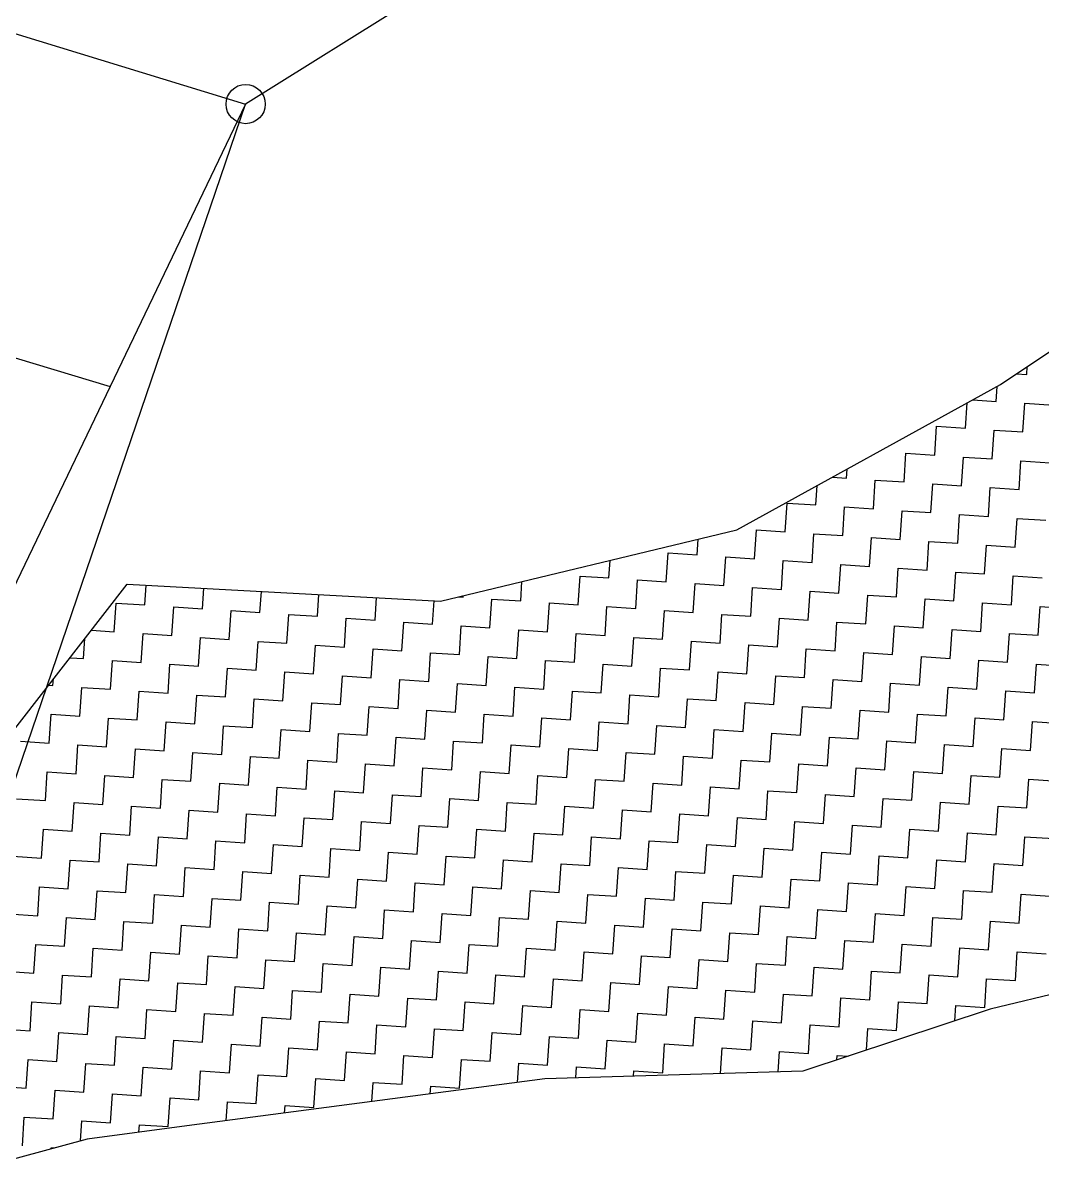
# Model space of a CAD drawing. Header units: metres. Extents: x 286068 to 287358, y 2005630 to 2007098.
# Drawn here: x 286949.5 to 287064.4, y 2006479.6 to 2006608.8 of the extents above; entities that cross this region are included whole.
import ezdxf

# ---------------------------------------------------------------- set-up
doc = ezdxf.new("R2010")
doc.units = ezdxf.units.M
doc.layers.add('POLY_HATCH', color=12, linetype='Continuous')
doc.layers.add('POLY_PARCEL', color=6, linetype='Continuous')

msp = doc.modelspace()

# ---------------------------------------------------------------- linework, layer by layer
msp.add_circle((286974.6, 2006599.64), 2.21)
at = {"layer": 'POLY_HATCH'}
for p, q in [((287059.69, 2006568.04), (287095, 2006591.73)), ((287029.99, 2006551.66), (287059.69, 2006568.04)), ((286996.57, 2006543.63), (287029.99, 2006551.66)), ((286929.97, 2006505.37), (286961.25, 2006545.55)), ((286961.25, 2006545.55), (286996.57, 2006543.63)), ((287069.34, 2006500.27), (287058.55, 2006497.64)), ((287058.55, 2006497.64), (287037.42, 2006490.67)), ((287037.42, 2006490.67), (287008.32, 2006489.81)), ((287008.32, 2006489.81), (286967.99, 2006484.5)), ((286967.99, 2006484.5), (286956.72, 2006483.01)), ((286956.72, 2006483.01), (286938.52, 2006478.08))]:
    msp.add_line(p, q, dxfattribs=at)
at = {"layer": 'POLY_HATCH', "linetype": 'Continuous'}
for p, q in [((287061.49, 2006569.25), (287062.66, 2006569.17)), ((287062.66, 2006569.17), (287062.72, 2006570.07)), ((287059.2, 2006566.14), (287059.31, 2006567.83)), ((287055.74, 2006563.12), (287055.93, 2006565.97)), ((287056.57, 2006566.32), (287059.2, 2006566.14)), ((287062.23, 2006562.69), (287062.44, 2006565.93)), ((287062.44, 2006565.93), (287065.68, 2006565.71)), ((287052.29, 2006560.09), (287052.5, 2006563.33)), ((287052.5, 2006563.33), (287055.74, 2006563.12)), ((287058.77, 2006559.66), (287058.99, 2006562.9)), ((287058.99, 2006562.9), (287062.23, 2006562.69)), ((287048.83, 2006557.06), (287049.04, 2006560.3)), ((287049.04, 2006560.3), (287052.29, 2006560.09)), ((287055.31, 2006556.63), (287055.53, 2006559.87)), ((287055.53, 2006559.87), (287058.77, 2006559.66)), ((287061.8, 2006556.2), (287062.01, 2006559.44)), ((287062.01, 2006559.44), (287065.25, 2006559.23)), ((287040.76, 2006557.6), (287042.35, 2006557.49)), ((287042.35, 2006557.49), (287042.41, 2006558.51)), ((287038.89, 2006554.47), (287039.03, 2006556.65)), ((287045.37, 2006554.04), (287045.59, 2006557.28)), ((287045.59, 2006557.28), (287048.83, 2006557.06)), ((287051.86, 2006553.61), (287052.07, 2006556.85)), ((287052.07, 2006556.85), (287055.31, 2006556.63)), ((287058.34, 2006553.18), (287058.55, 2006556.42)), ((287058.55, 2006556.42), (287061.8, 2006556.2)), ((287035.43, 2006551.44), (287035.65, 2006554.68)), ((287035.65, 2006554.68), (287038.89, 2006554.47)), ((287041.92, 2006551.01), (287042.13, 2006554.25)), ((287042.13, 2006554.25), (287045.37, 2006554.04)), ((287048.4, 2006550.58), (287048.61, 2006553.82)), ((287048.61, 2006553.82), (287051.86, 2006553.61)), ((287054.88, 2006550.15), (287055.1, 2006553.39)), ((287055.1, 2006553.39), (287058.34, 2006553.18)), ((287061.37, 2006549.72), (287061.58, 2006552.96)), ((287061.58, 2006552.96), (287064.82, 2006552.74)), ((287031.97, 2006548.41), (287032.19, 2006551.65)), ((287032.19, 2006551.65), (287035.43, 2006551.44)), ((287038.46, 2006547.98), (287038.67, 2006551.22)), ((287038.67, 2006551.22), (287041.92, 2006551.01)), ((287025.49, 2006548.84), (287025.61, 2006550.61)), ((287044.94, 2006547.55), (287045.16, 2006550.79)), ((287045.16, 2006550.79), (287048.4, 2006550.58)), ((287051.43, 2006547.12), (287051.64, 2006550.36)), ((287051.64, 2006550.36), (287054.88, 2006550.15)), ((287057.91, 2006546.69), (287058.12, 2006549.93)), ((287058.12, 2006549.93), (287061.37, 2006549.72)), ((287022.03, 2006545.82), (287022.25, 2006549.06)), ((287022.25, 2006549.06), (287025.49, 2006548.84)), ((287028.52, 2006545.39), (287028.73, 2006548.63)), ((287028.73, 2006548.63), (287031.97, 2006548.41)), ((287015.55, 2006546.25), (287015.68, 2006548.22)), ((287035, 2006544.96), (287035.22, 2006548.2)), ((287035.22, 2006548.2), (287038.46, 2006547.98)), ((287041.48, 2006544.53), (287041.7, 2006547.77)), ((287041.7, 2006547.77), (287044.94, 2006547.55)), ((287047.97, 2006544.1), (287048.18, 2006547.34)), ((287048.18, 2006547.34), (287051.43, 2006547.12)), ((287005.61, 2006543.65), (287005.75, 2006545.84)), ((287012.09, 2006543.22), (287012.31, 2006546.46)), ((287012.31, 2006546.46), (287015.55, 2006546.25)), ((287018.58, 2006542.79), (287018.79, 2006546.03)), ((287018.79, 2006546.03), (287022.03, 2006545.82)), ((287054.45, 2006543.66), (287054.67, 2006546.91)), ((287054.67, 2006546.91), (287057.91, 2006546.69)), ((287060.94, 2006543.23), (287061.15, 2006546.48)), ((287061.15, 2006546.48), (287064.39, 2006546.26)), ((286963.25, 2006543.21), (286963.4, 2006545.43)), ((286969.73, 2006542.78), (286969.89, 2006545.08)), ((286976.22, 2006542.35), (286976.38, 2006544.73)), ((287025.06, 2006542.36), (287025.28, 2006545.6)), ((287025.28, 2006545.6), (287028.52, 2006545.39)), ((287031.54, 2006541.93), (287031.76, 2006545.17)), ((287031.76, 2006545.17), (287035, 2006544.96)), ((287038.03, 2006541.5), (287038.24, 2006544.74)), ((287038.24, 2006544.74), (287041.48, 2006544.53)), ((286959.79, 2006540.18), (286960.01, 2006543.42)), ((286960.01, 2006543.42), (286963.25, 2006543.21)), ((286982.7, 2006541.92), (286982.86, 2006544.38)), ((286989.19, 2006541.49), (286989.35, 2006544.03)), ((286995.67, 2006541.05), (286995.84, 2006543.67)), ((286998.59, 2006544.12), (286999.13, 2006544.08)), ((286999.13, 2006544.08), (286999.14, 2006544.25)), ((287002.15, 2006540.62), (287002.37, 2006543.87)), ((287002.37, 2006543.87), (287005.61, 2006543.65)), ((287008.64, 2006540.19), (287008.85, 2006543.44)), ((287008.85, 2006543.44), (287012.09, 2006543.22)), ((287044.51, 2006541.07), (287044.73, 2006544.31)), ((287044.73, 2006544.31), (287047.97, 2006544.1)), ((287051, 2006540.64), (287051.21, 2006543.88)), ((287051.21, 2006543.88), (287054.45, 2006543.66)), ((287057.48, 2006540.21), (287057.69, 2006543.45)), ((287057.69, 2006543.45), (287060.94, 2006543.23)), ((286966.28, 2006539.75), (286966.49, 2006542.99)), ((286966.49, 2006542.99), (286969.73, 2006542.78)), ((286972.76, 2006539.32), (286972.98, 2006542.56)), ((286972.98, 2006542.56), (286976.22, 2006542.35)), ((286979.24, 2006538.89), (286979.46, 2006542.13)), ((286979.46, 2006542.13), (286982.7, 2006541.92)), ((287015.12, 2006539.76), (287015.33, 2006543.01)), ((287015.33, 2006543.01), (287018.58, 2006542.79)), ((287021.6, 2006539.33), (287021.82, 2006542.58)), ((287021.82, 2006542.58), (287025.06, 2006542.36)), ((287028.09, 2006538.9), (287028.3, 2006542.14)), ((287028.3, 2006542.14), (287031.54, 2006541.93)), ((287063.96, 2006539.78), (287064.18, 2006543.02)), ((287064.18, 2006543.02), (287067.42, 2006542.8)), ((286985.73, 2006538.46), (286985.94, 2006541.7)), ((286985.94, 2006541.7), (286989.19, 2006541.49)), ((286992.21, 2006538.03), (286992.43, 2006541.27)), ((286992.43, 2006541.27), (286995.67, 2006541.05)), ((286998.7, 2006537.6), (286998.91, 2006540.84)), ((286998.91, 2006540.84), (287002.15, 2006540.62)), ((287034.57, 2006538.47), (287034.79, 2006541.71)), ((287034.79, 2006541.71), (287038.03, 2006541.5)), ((287041.05, 2006538.04), (287041.27, 2006541.28)), ((287041.27, 2006541.28), (287044.51, 2006541.07)), ((287047.54, 2006537.61), (287047.75, 2006540.85)), ((287047.75, 2006540.85), (287051, 2006540.64)), ((286956.34, 2006537.15), (286956.49, 2006539.43)), ((286957.21, 2006540.35), (286959.79, 2006540.18)), ((286962.82, 2006536.72), (286963.04, 2006539.97)), ((286963.04, 2006539.97), (286966.28, 2006539.75)), ((286969.3, 2006536.29), (286969.52, 2006539.53)), ((286969.52, 2006539.53), (286972.76, 2006539.32)), ((287005.18, 2006537.17), (287005.39, 2006540.41)), ((287005.39, 2006540.41), (287008.64, 2006540.19)), ((287011.66, 2006536.74), (287011.88, 2006539.98)), ((287011.88, 2006539.98), (287015.12, 2006539.76)), ((287018.15, 2006536.31), (287018.36, 2006539.55)), ((287018.36, 2006539.55), (287021.6, 2006539.33)), ((287054.02, 2006537.18), (287054.24, 2006540.42)), ((287054.24, 2006540.42), (287057.48, 2006540.21)), ((287060.51, 2006536.75), (287060.72, 2006539.99)), ((287060.72, 2006539.99), (287063.96, 2006539.78)), ((286975.79, 2006535.86), (286976, 2006539.1)), ((286976, 2006539.1), (286979.24, 2006538.89)), ((286982.27, 2006535.43), (286982.49, 2006538.67)), ((286982.49, 2006538.67), (286985.73, 2006538.46)), ((286988.75, 2006535), (286988.97, 2006538.24)), ((286988.97, 2006538.24), (286992.21, 2006538.03)), ((287024.63, 2006535.88), (287024.85, 2006539.12)), ((287024.85, 2006539.12), (287028.09, 2006538.9)), ((287031.11, 2006535.45), (287031.33, 2006538.69)), ((287031.33, 2006538.69), (287034.57, 2006538.47)), ((287037.6, 2006535.02), (287037.81, 2006538.26)), ((287037.81, 2006538.26), (287041.05, 2006538.04)), ((286954.8, 2006537.26), (286956.34, 2006537.15)), ((286959.36, 2006533.7), (286959.58, 2006536.94)), ((286959.58, 2006536.94), (286962.82, 2006536.72)), ((286995.24, 2006534.57), (286995.45, 2006537.81)), ((286995.45, 2006537.81), (286998.7, 2006537.6)), ((287001.72, 2006534.14), (287001.94, 2006537.38)), ((287001.94, 2006537.38), (287005.18, 2006537.17)), ((287008.21, 2006533.71), (287008.42, 2006536.95)), ((287008.42, 2006536.95), (287011.66, 2006536.74)), ((287044.08, 2006534.58), (287044.3, 2006537.83)), ((287044.3, 2006537.83), (287047.54, 2006537.61)), ((287050.56, 2006534.15), (287050.78, 2006537.4)), ((287050.78, 2006537.4), (287054.02, 2006537.18)), ((287057.05, 2006533.72), (287057.26, 2006536.97)), ((287057.26, 2006536.97), (287060.51, 2006536.75)), ((286965.85, 2006533.27), (286966.06, 2006536.51)), ((286966.06, 2006536.51), (286969.3, 2006536.29)), ((286972.33, 2006532.84), (286972.55, 2006536.08)), ((286972.55, 2006536.08), (286975.79, 2006535.86)), ((286978.81, 2006532.41), (286979.03, 2006535.65)), ((286979.03, 2006535.65), (286982.27, 2006535.43)), ((287014.69, 2006533.28), (287014.9, 2006536.52)), ((287014.9, 2006536.52), (287018.15, 2006536.31)), ((287021.17, 2006532.85), (287021.39, 2006536.09)), ((287021.39, 2006536.09), (287024.63, 2006535.88)), ((287027.66, 2006532.42), (287027.87, 2006535.66)), ((287027.87, 2006535.66), (287031.11, 2006535.45)), ((287063.53, 2006533.29), (287063.75, 2006536.54)), ((287063.75, 2006536.54), (287066.99, 2006536.32)), ((286952.39, 2006534.16), (286952.88, 2006534.13)), ((286952.88, 2006534.13), (286952.93, 2006534.86)), ((286985.3, 2006531.98), (286985.51, 2006535.22)), ((286985.51, 2006535.22), (286988.75, 2006535)), ((286991.78, 2006531.54), (286992, 2006534.79)), ((286992, 2006534.79), (286995.24, 2006534.57)), ((286998.26, 2006531.11), (286998.48, 2006534.36)), ((286998.48, 2006534.36), (287001.72, 2006534.14)), ((287034.14, 2006531.99), (287034.36, 2006535.23)), ((287034.36, 2006535.23), (287037.6, 2006535.02)), ((287040.62, 2006531.56), (287040.84, 2006534.8)), ((287040.84, 2006534.8), (287044.08, 2006534.58)), ((287047.11, 2006531.13), (287047.32, 2006534.37)), ((287047.32, 2006534.37), (287050.56, 2006534.15)), ((286955.91, 2006530.67), (286956.12, 2006533.91)), ((286956.12, 2006533.91), (286959.36, 2006533.7)), ((286962.39, 2006530.24), (286962.6, 2006533.48)), ((286962.6, 2006533.48), (286965.85, 2006533.27)), ((286968.87, 2006529.81), (286969.09, 2006533.05)), ((286969.09, 2006533.05), (286972.33, 2006532.84)), ((287004.75, 2006530.68), (287004.96, 2006533.93)), ((287004.96, 2006533.93), (287008.21, 2006533.71)), ((287011.23, 2006530.25), (287011.45, 2006533.5)), ((287011.45, 2006533.5), (287014.69, 2006533.28)), ((287017.72, 2006529.82), (287017.93, 2006533.06)), ((287017.93, 2006533.06), (287021.17, 2006532.85)), ((287053.59, 2006530.7), (287053.81, 2006533.94)), ((287053.81, 2006533.94), (287057.05, 2006533.72)), ((287060.07, 2006530.27), (287060.29, 2006533.51)), ((287060.29, 2006533.51), (287063.53, 2006533.29)), ((286975.36, 2006529.38), (286975.57, 2006532.62)), ((286975.57, 2006532.62), (286978.81, 2006532.41)), ((286981.84, 2006528.95), (286982.06, 2006532.19)), ((286982.06, 2006532.19), (286985.3, 2006531.98)), ((286988.32, 2006528.52), (286988.54, 2006531.76)), ((286988.54, 2006531.76), (286991.78, 2006531.54)), ((287024.2, 2006529.39), (287024.41, 2006532.63)), ((287024.41, 2006532.63), (287027.66, 2006532.42)), ((287030.68, 2006528.96), (287030.9, 2006532.2)), ((287030.9, 2006532.2), (287034.14, 2006531.99)), ((287037.17, 2006528.53), (287037.38, 2006531.77)), ((287037.38, 2006531.77), (287040.62, 2006531.56)), ((286952.45, 2006527.64), (286952.66, 2006530.89)), ((286952.66, 2006530.89), (286955.91, 2006530.67)), ((286958.93, 2006527.21), (286959.15, 2006530.45)), ((286959.15, 2006530.45), (286962.39, 2006530.24)), ((286994.81, 2006528.09), (286995.02, 2006531.33)), ((286995.02, 2006531.33), (286998.26, 2006531.11)), ((287001.29, 2006527.66), (287001.51, 2006530.9)), ((287001.51, 2006530.9), (287004.75, 2006530.68)), ((287007.78, 2006527.23), (287007.99, 2006530.47)), ((287007.99, 2006530.47), (287011.23, 2006530.25)), ((287043.65, 2006528.1), (287043.87, 2006531.34)), ((287043.87, 2006531.34), (287047.11, 2006531.13)), ((287050.13, 2006527.67), (287050.35, 2006530.91)), ((287050.35, 2006530.91), (287053.59, 2006530.7)), ((287056.62, 2006527.24), (287056.83, 2006530.48)), ((287056.83, 2006530.48), (287060.07, 2006530.27)), ((286965.42, 2006526.78), (286965.63, 2006530.02)), ((286965.63, 2006530.02), (286968.87, 2006529.81)), ((286971.9, 2006526.35), (286972.12, 2006529.59)), ((286972.12, 2006529.59), (286975.36, 2006529.38)), ((286978.38, 2006525.92), (286978.6, 2006529.16)), ((286978.6, 2006529.16), (286981.84, 2006528.95)), ((287014.26, 2006526.8), (287014.47, 2006530.04)), ((287014.47, 2006530.04), (287017.72, 2006529.82)), ((287020.74, 2006526.37), (287020.96, 2006529.61)), ((287020.96, 2006529.61), (287024.2, 2006529.39)), ((287027.23, 2006525.94), (287027.44, 2006529.18)), ((287027.44, 2006529.18), (287030.68, 2006528.96)), ((287063.1, 2006526.81), (287063.32, 2006530.05)), ((287063.32, 2006530.05), (287066.56, 2006529.84)), ((286949.21, 2006527.86), (286952.45, 2006527.64)), ((286984.87, 2006525.49), (286985.08, 2006528.73)), ((286985.08, 2006528.73), (286988.32, 2006528.52)), ((286991.35, 2006525.06), (286991.57, 2006528.3)), ((286991.57, 2006528.3), (286994.81, 2006528.09)), ((286997.83, 2006524.63), (286998.05, 2006527.87)), ((286998.05, 2006527.87), (287001.29, 2006527.66)), ((287033.71, 2006525.51), (287033.93, 2006528.75)), ((287033.93, 2006528.75), (287037.17, 2006528.53)), ((287040.19, 2006525.07), (287040.41, 2006528.32)), ((287040.41, 2006528.32), (287043.65, 2006528.1)), ((287046.68, 2006524.64), (287046.89, 2006527.89)), ((287046.89, 2006527.89), (287050.13, 2006527.67)), ((286955.48, 2006524.19), (286955.69, 2006527.43)), ((286955.69, 2006527.43), (286958.93, 2006527.21)), ((286961.96, 2006523.76), (286962.17, 2006527)), ((286962.17, 2006527), (286965.42, 2006526.78)), ((286968.44, 2006523.33), (286968.66, 2006526.57)), ((286968.66, 2006526.57), (286971.9, 2006526.35)), ((287004.32, 2006524.2), (287004.53, 2006527.44)), ((287004.53, 2006527.44), (287007.78, 2006527.23)), ((287010.8, 2006523.77), (287011.02, 2006527.01)), ((287011.02, 2006527.01), (287014.26, 2006526.8)), ((287017.29, 2006523.34), (287017.5, 2006526.58)), ((287017.5, 2006526.58), (287020.74, 2006526.37)), ((287053.16, 2006524.21), (287053.38, 2006527.46)), ((287053.38, 2006527.46), (287056.62, 2006527.24)), ((287059.64, 2006523.78), (287059.86, 2006527.03)), ((287059.86, 2006527.03), (287063.1, 2006526.81)), ((286974.93, 2006522.9), (286975.14, 2006526.14)), ((286975.14, 2006526.14), (286978.38, 2006525.92)), ((286981.41, 2006522.46), (286981.63, 2006525.71)), ((286981.63, 2006525.71), (286984.87, 2006525.49)), ((286987.89, 2006522.03), (286988.11, 2006525.28)), ((286988.11, 2006525.28), (286991.35, 2006525.06)), ((287023.77, 2006522.91), (287023.98, 2006526.15)), ((287023.98, 2006526.15), (287027.23, 2006525.94)), ((287030.25, 2006522.48), (287030.47, 2006525.72)), ((287030.47, 2006525.72), (287033.71, 2006525.51)), ((287036.74, 2006522.05), (287036.95, 2006525.29)), ((287036.95, 2006525.29), (287040.19, 2006525.07)), ((286952.02, 2006521.16), (286952.23, 2006524.4)), ((286952.23, 2006524.4), (286955.48, 2006524.19)), ((286958.5, 2006520.73), (286958.72, 2006523.97)), ((286958.72, 2006523.97), (286961.96, 2006523.76)), ((286994.38, 2006521.6), (286994.59, 2006524.85)), ((286994.59, 2006524.85), (286997.83, 2006524.63)), ((287000.86, 2006521.17), (287001.08, 2006524.42)), ((287001.08, 2006524.42), (287004.32, 2006524.2)), ((287007.34, 2006520.74), (287007.56, 2006523.98)), ((287007.56, 2006523.98), (287010.8, 2006523.77)), ((287043.22, 2006521.62), (287043.44, 2006524.86)), ((287043.44, 2006524.86), (287046.68, 2006524.64)), ((287049.7, 2006521.19), (287049.92, 2006524.43)), ((287049.92, 2006524.43), (287053.16, 2006524.21)), ((287056.19, 2006520.76), (287056.4, 2006524)), ((287056.4, 2006524), (287059.64, 2006523.78)), ((286964.99, 2006520.3), (286965.2, 2006523.54)), ((286965.2, 2006523.54), (286968.44, 2006523.33)), ((286971.47, 2006519.87), (286971.68, 2006523.11)), ((286971.68, 2006523.11), (286974.93, 2006522.9)), ((286977.95, 2006519.44), (286978.17, 2006522.68)), ((286978.17, 2006522.68), (286981.41, 2006522.46)), ((287013.83, 2006520.31), (287014.04, 2006523.55)), ((287014.04, 2006523.55), (287017.29, 2006523.34)), ((287020.31, 2006519.88), (287020.53, 2006523.12)), ((287020.53, 2006523.12), (287023.77, 2006522.91)), ((287026.8, 2006519.45), (287027.01, 2006522.69)), ((287027.01, 2006522.69), (287030.25, 2006522.48)), ((287062.67, 2006520.33), (287062.89, 2006523.57)), ((287062.89, 2006523.57), (287066.13, 2006523.35)), ((286948.78, 2006521.37), (286952.02, 2006521.16)), ((286984.44, 2006519.01), (286984.65, 2006522.25)), ((286984.65, 2006522.25), (286987.89, 2006522.03)), ((286990.92, 2006518.58), (286991.14, 2006521.82)), ((286991.14, 2006521.82), (286994.38, 2006521.6)), ((286997.4, 2006518.15), (286997.62, 2006521.39)), ((286997.62, 2006521.39), (287000.86, 2006521.17)), ((287033.28, 2006519.02), (287033.49, 2006522.26)), ((287033.49, 2006522.26), (287036.74, 2006522.05)), ((287039.76, 2006518.59), (287039.98, 2006521.83)), ((287039.98, 2006521.83), (287043.22, 2006521.62)), ((287046.25, 2006518.16), (287046.46, 2006521.4)), ((287046.46, 2006521.4), (287049.7, 2006521.19)), ((286955.05, 2006517.7), (286955.26, 2006520.94)), ((286955.26, 2006520.94), (286958.5, 2006520.73)), ((286961.53, 2006517.27), (286961.74, 2006520.51)), ((286961.74, 2006520.51), (286964.99, 2006520.3)), ((286968.01, 2006516.84), (286968.23, 2006520.08)), ((286968.23, 2006520.08), (286971.47, 2006519.87)), ((287003.89, 2006517.72), (287004.1, 2006520.96)), ((287004.1, 2006520.96), (287007.34, 2006520.74)), ((287010.37, 2006517.29), (287010.59, 2006520.53)), ((287010.59, 2006520.53), (287013.83, 2006520.31)), ((287016.86, 2006516.86), (287017.07, 2006520.1)), ((287017.07, 2006520.1), (287020.31, 2006519.88)), ((287052.73, 2006517.73), (287052.95, 2006520.97)), ((287052.95, 2006520.97), (287056.19, 2006520.76)), ((287059.21, 2006517.3), (287059.43, 2006520.54)), ((287059.43, 2006520.54), (287062.67, 2006520.33)), ((286974.5, 2006516.41), (286974.71, 2006519.65)), ((286974.71, 2006519.65), (286977.95, 2006519.44)), ((286980.98, 2006515.98), (286981.19, 2006519.22)), ((286981.19, 2006519.22), (286984.44, 2006519.01)), ((286987.46, 2006515.55), (286987.68, 2006518.79)), ((286987.68, 2006518.79), (286990.92, 2006518.58)), ((287023.34, 2006516.43), (287023.55, 2006519.67)), ((287023.55, 2006519.67), (287026.8, 2006519.45)), ((287029.82, 2006515.99), (287030.04, 2006519.24)), ((287030.04, 2006519.24), (287033.28, 2006519.02)), ((287036.31, 2006515.56), (287036.52, 2006518.81)), ((287036.52, 2006518.81), (287039.76, 2006518.59)), ((286951.59, 2006514.68), (286951.8, 2006517.92)), ((286951.8, 2006517.92), (286955.05, 2006517.7)), ((286958.07, 2006514.25), (286958.29, 2006517.49)), ((286958.29, 2006517.49), (286961.53, 2006517.27)), ((286993.95, 2006515.12), (286994.16, 2006518.36)), ((286994.16, 2006518.36), (286997.4, 2006518.15)), ((287000.43, 2006514.69), (287000.65, 2006517.93)), ((287000.65, 2006517.93), (287003.89, 2006517.72)), ((287006.91, 2006514.26), (287007.13, 2006517.5)), ((287007.13, 2006517.5), (287010.37, 2006517.29)), ((287042.79, 2006515.13), (287043, 2006518.38)), ((287043, 2006518.38), (287046.25, 2006518.16)), ((287049.27, 2006514.7), (287049.49, 2006517.95)), ((287049.49, 2006517.95), (287052.73, 2006517.73)), ((287055.76, 2006514.27), (287055.97, 2006517.51)), ((287055.97, 2006517.51), (287059.21, 2006517.3)), ((286964.56, 2006513.82), (286964.77, 2006517.06)), ((286964.77, 2006517.06), (286968.01, 2006516.84)), ((286971.04, 2006513.38), (286971.25, 2006516.63)), ((286971.25, 2006516.63), (286974.5, 2006516.41)), ((286977.52, 2006512.95), (286977.74, 2006516.2)), ((286977.74, 2006516.2), (286980.98, 2006515.98)), ((287013.4, 2006513.83), (287013.61, 2006517.07)), ((287013.61, 2006517.07), (287016.86, 2006516.86)), ((287019.88, 2006513.4), (287020.1, 2006516.64)), ((287020.1, 2006516.64), (287023.34, 2006516.43)), ((287026.37, 2006512.97), (287026.58, 2006516.21)), ((287026.58, 2006516.21), (287029.82, 2006515.99)), ((287062.24, 2006513.84), (287062.46, 2006517.08)), ((287062.46, 2006517.08), (287065.7, 2006516.87)), ((286948.35, 2006514.89), (286951.59, 2006514.68)), ((286984.01, 2006512.52), (286984.22, 2006515.77)), ((286984.22, 2006515.77), (286987.46, 2006515.55)), ((286990.49, 2006512.09), (286990.71, 2006515.34)), ((286990.71, 2006515.34), (286993.95, 2006515.12)), ((286996.97, 2006511.66), (286997.19, 2006514.91)), ((286997.19, 2006514.91), (287000.43, 2006514.69)), ((287032.85, 2006512.54), (287033.06, 2006515.78)), ((287033.06, 2006515.78), (287036.31, 2006515.56)), ((287039.33, 2006512.11), (287039.55, 2006515.35)), ((287039.55, 2006515.35), (287042.79, 2006515.13)), ((287045.82, 2006511.68), (287046.03, 2006514.92)), ((287046.03, 2006514.92), (287049.27, 2006514.7)), ((286954.61, 2006511.22), (286954.83, 2006514.46)), ((286954.83, 2006514.46), (286958.07, 2006514.25)), ((286961.1, 2006510.79), (286961.31, 2006514.03)), ((286961.31, 2006514.03), (286964.56, 2006513.82)), ((286967.58, 2006510.36), (286967.8, 2006513.6)), ((286967.8, 2006513.6), (286971.04, 2006513.38)), ((287003.46, 2006511.23), (287003.67, 2006514.47)), ((287003.67, 2006514.47), (287006.91, 2006514.26)), ((287009.94, 2006510.8), (287010.16, 2006514.04)), ((287010.16, 2006514.04), (287013.4, 2006513.83)), ((287016.42, 2006510.37), (287016.64, 2006513.61)), ((287016.64, 2006513.61), (287019.88, 2006513.4)), ((287052.3, 2006511.25), (287052.52, 2006514.49)), ((287052.52, 2006514.49), (287055.76, 2006514.27)), ((287058.78, 2006510.82), (287059, 2006514.06)), ((287059, 2006514.06), (287062.24, 2006513.84)), ((286974.07, 2006509.93), (286974.28, 2006513.17)), ((286974.28, 2006513.17), (286977.52, 2006512.95)), ((286980.55, 2006509.5), (286980.76, 2006512.74)), ((286980.76, 2006512.74), (286984.01, 2006512.52)), ((286987.03, 2006509.07), (286987.25, 2006512.31)), ((286987.25, 2006512.31), (286990.49, 2006512.09)), ((287022.91, 2006509.94), (287023.12, 2006513.18)), ((287023.12, 2006513.18), (287026.37, 2006512.97)), ((287029.39, 2006509.51), (287029.61, 2006512.75)), ((287029.61, 2006512.75), (287032.85, 2006512.54)), ((287035.88, 2006509.08), (287036.09, 2006512.32)), ((287036.09, 2006512.32), (287039.33, 2006512.11)), ((286951.16, 2006508.19), (286951.37, 2006511.43)), ((286951.37, 2006511.43), (286954.61, 2006511.22)), ((286957.64, 2006507.76), (286957.86, 2006511)), ((286957.86, 2006511), (286961.1, 2006510.79)), ((286993.52, 2006508.64), (286993.73, 2006511.88)), ((286993.73, 2006511.88), (286996.97, 2006511.66)), ((287000, 2006508.21), (287000.22, 2006511.45)), ((287000.22, 2006511.45), (287003.46, 2006511.23)), ((287006.48, 2006507.78), (287006.7, 2006511.02)), ((287006.7, 2006511.02), (287009.94, 2006510.8)), ((287042.36, 2006508.65), (287042.57, 2006511.89)), ((287042.57, 2006511.89), (287045.82, 2006511.68)), ((287048.84, 2006508.22), (287049.06, 2006511.46)), ((287049.06, 2006511.46), (287052.3, 2006511.25)), ((287055.33, 2006507.79), (287055.54, 2006511.03)), ((287055.54, 2006511.03), (287058.78, 2006510.82)), ((286964.12, 2006507.33), (286964.34, 2006510.57)), ((286964.34, 2006510.57), (286967.58, 2006510.36)), ((286970.61, 2006506.9), (286970.82, 2006510.14)), ((286970.82, 2006510.14), (286974.07, 2006509.93)), ((286977.09, 2006506.47), (286977.31, 2006509.71)), ((286977.31, 2006509.71), (286980.55, 2006509.5)), ((287012.97, 2006507.35), (287013.18, 2006510.59)), ((287013.18, 2006510.59), (287016.42, 2006510.37)), ((287019.45, 2006506.91), (287019.67, 2006510.16)), ((287019.67, 2006510.16), (287022.91, 2006509.94)), ((287025.93, 2006506.48), (287026.15, 2006509.73)), ((287026.15, 2006509.73), (287029.39, 2006509.51)), ((287061.81, 2006507.36), (287062.03, 2006510.6)), ((287062.03, 2006510.6), (287065.27, 2006510.39)), ((286947.92, 2006508.41), (286951.16, 2006508.19)), ((286983.58, 2006506.04), (286983.79, 2006509.28)), ((286983.79, 2006509.28), (286987.03, 2006509.07)), ((286990.06, 2006505.61), (286990.27, 2006508.85)), ((286990.27, 2006508.85), (286993.52, 2006508.64)), ((286996.54, 2006505.18), (286996.76, 2006508.42)), ((286996.76, 2006508.42), (287000, 2006508.21)), ((287032.42, 2006506.05), (287032.63, 2006509.3)), ((287032.63, 2006509.3), (287035.88, 2006509.08)), ((287038.9, 2006505.62), (287039.12, 2006508.87)), ((287039.12, 2006508.87), (287042.36, 2006508.65)), ((287045.39, 2006505.19), (287045.6, 2006508.44)), ((287045.6, 2006508.44), (287048.84, 2006508.22)), ((286954.18, 2006504.74), (286954.4, 2006507.98)), ((286954.4, 2006507.98), (286957.64, 2006507.76)), ((286960.67, 2006504.3), (286960.88, 2006507.55)), ((286960.88, 2006507.55), (286964.12, 2006507.33)), ((286967.15, 2006503.87), (286967.37, 2006507.12)), ((286967.37, 2006507.12), (286970.61, 2006506.9)), ((287003.03, 2006504.75), (287003.24, 2006507.99)), ((287003.24, 2006507.99), (287006.48, 2006507.78)), ((287009.51, 2006504.32), (287009.73, 2006507.56)), ((287009.73, 2006507.56), (287012.97, 2006507.35)), ((287015.99, 2006503.89), (287016.21, 2006507.13)), ((287016.21, 2006507.13), (287019.45, 2006506.91)), ((287051.87, 2006504.76), (287052.08, 2006508)), ((287052.08, 2006508), (287055.33, 2006507.79)), ((287058.35, 2006504.33), (287058.57, 2006507.57)), ((287058.57, 2006507.57), (287061.81, 2006507.36)), ((286973.64, 2006503.44), (286973.85, 2006506.69)), ((286973.85, 2006506.69), (286977.09, 2006506.47)), ((286980.12, 2006503.01), (286980.33, 2006506.26)), ((286980.33, 2006506.26), (286983.58, 2006506.04)), ((286986.6, 2006502.58), (286986.82, 2006505.83)), ((286986.82, 2006505.83), (286990.06, 2006505.61)), ((287022.48, 2006503.46), (287022.69, 2006506.7)), ((287022.69, 2006506.7), (287025.93, 2006506.48)), ((287028.96, 2006503.03), (287029.18, 2006506.27)), ((287029.18, 2006506.27), (287032.42, 2006506.05)), ((287035.45, 2006502.6), (287035.66, 2006505.84)), ((287035.66, 2006505.84), (287038.9, 2006505.62)), ((286950.73, 2006501.71), (286950.94, 2006504.95)), ((286950.94, 2006504.95), (286954.18, 2006504.74)), ((286957.21, 2006501.28), (286957.43, 2006504.52)), ((286957.43, 2006504.52), (286960.67, 2006504.3)), ((286993.09, 2006502.15), (286993.3, 2006505.39)), ((286993.3, 2006505.39), (286996.54, 2006505.18)), ((286999.57, 2006501.72), (286999.79, 2006504.96)), ((286999.79, 2006504.96), (287003.03, 2006504.75)), ((287006.05, 2006501.29), (287006.27, 2006504.53)), ((287006.27, 2006504.53), (287009.51, 2006504.32)), ((287041.93, 2006502.17), (287042.14, 2006505.41)), ((287042.14, 2006505.41), (287045.39, 2006505.19)), ((287048.41, 2006501.74), (287048.63, 2006504.98)), ((287048.63, 2006504.98), (287051.87, 2006504.76)), ((287054.9, 2006501.31), (287055.11, 2006504.55)), ((287055.11, 2006504.55), (287058.35, 2006504.33)), ((286963.69, 2006500.85), (286963.91, 2006504.09)), ((286963.91, 2006504.09), (286967.15, 2006503.87)), ((286970.18, 2006500.42), (286970.39, 2006503.66)), ((286970.39, 2006503.66), (286973.64, 2006503.44)), ((286976.66, 2006499.99), (286976.88, 2006503.23)), ((286976.88, 2006503.23), (286980.12, 2006503.01)), ((287012.54, 2006500.86), (287012.75, 2006504.1)), ((287012.75, 2006504.1), (287015.99, 2006503.89)), ((287019.02, 2006500.43), (287019.24, 2006503.67)), ((287019.24, 2006503.67), (287022.48, 2006503.46)), ((287025.5, 2006500), (287025.72, 2006503.24)), ((287025.72, 2006503.24), (287028.96, 2006503.03)), ((287061.38, 2006500.88), (287061.6, 2006504.12)), ((287061.6, 2006504.12), (287064.84, 2006503.9)), ((286947.49, 2006501.92), (286950.73, 2006501.71)), ((286983.15, 2006499.56), (286983.36, 2006502.8)), ((286983.36, 2006502.8), (286986.6, 2006502.58)), ((286989.63, 2006499.13), (286989.84, 2006502.37)), ((286989.84, 2006502.37), (286993.09, 2006502.15)), ((286996.11, 2006498.7), (286996.33, 2006501.94)), ((286996.33, 2006501.94), (286999.57, 2006501.72)), ((287031.99, 2006499.57), (287032.2, 2006502.81)), ((287032.2, 2006502.81), (287035.45, 2006502.6)), ((287038.47, 2006499.14), (287038.69, 2006502.38)), ((287038.69, 2006502.38), (287041.93, 2006502.17)), ((287044.96, 2006498.71), (287045.17, 2006501.95)), ((287045.17, 2006501.95), (287048.41, 2006501.74)), ((286953.75, 2006498.25), (286953.97, 2006501.49)), ((286953.97, 2006501.49), (286957.21, 2006501.28)), ((286960.24, 2006497.82), (286960.45, 2006501.06)), ((286960.45, 2006501.06), (286963.69, 2006500.85)), ((286966.72, 2006497.39), (286966.94, 2006500.63)), ((286966.94, 2006500.63), (286970.18, 2006500.42)), ((287002.6, 2006498.27), (287002.81, 2006501.51)), ((287002.81, 2006501.51), (287006.05, 2006501.29)), ((287009.08, 2006497.84), (287009.3, 2006501.08)), ((287009.3, 2006501.08), (287012.54, 2006500.86)), ((287015.56, 2006497.4), (287015.78, 2006500.65)), ((287015.78, 2006500.65), (287019.02, 2006500.43)), ((287051.44, 2006498.28), (287051.65, 2006501.52)), ((287051.65, 2006501.52), (287054.9, 2006501.31)), ((287057.92, 2006497.85), (287058.14, 2006501.09)), ((287058.14, 2006501.09), (287061.38, 2006500.88)), ((286973.2, 2006496.96), (286973.42, 2006500.2)), ((286973.42, 2006500.2), (286976.66, 2006499.99)), ((286979.69, 2006496.53), (286979.9, 2006499.77)), ((286979.9, 2006499.77), (286983.15, 2006499.56)), ((286986.17, 2006496.1), (286986.39, 2006499.34)), ((286986.39, 2006499.34), (286989.63, 2006499.13)), ((287022.05, 2006496.97), (287022.26, 2006500.22)), ((287022.26, 2006500.22), (287025.5, 2006500)), ((287028.53, 2006496.54), (287028.75, 2006499.79)), ((287028.75, 2006499.79), (287031.99, 2006499.57)), ((287035.01, 2006496.11), (287035.23, 2006499.36)), ((287035.23, 2006499.36), (287038.47, 2006499.14)), ((286950.3, 2006495.23), (286950.51, 2006498.47)), ((286950.51, 2006498.47), (286953.75, 2006498.25)), ((286956.78, 2006494.79), (286957, 2006498.04)), ((286957, 2006498.04), (286960.24, 2006497.82)), ((286992.66, 2006495.67), (286992.87, 2006498.91)), ((286992.87, 2006498.91), (286996.11, 2006498.7)), ((286999.14, 2006495.24), (286999.35, 2006498.48)), ((286999.35, 2006498.48), (287002.6, 2006498.27)), ((287005.62, 2006494.81), (287005.84, 2006498.05)), ((287005.84, 2006498.05), (287009.08, 2006497.84)), ((287041.5, 2006495.68), (287041.71, 2006498.92)), ((287041.71, 2006498.92), (287044.96, 2006498.71)), ((287047.98, 2006495.25), (287048.2, 2006498.49)), ((287048.2, 2006498.49), (287051.44, 2006498.28)), ((287054.57, 2006496.33), (287054.68, 2006498.06)), ((287054.68, 2006498.06), (287057.92, 2006497.85)), ((286963.26, 2006494.36), (286963.48, 2006497.61)), ((286963.48, 2006497.61), (286966.72, 2006497.39)), ((286969.75, 2006493.93), (286969.96, 2006497.18)), ((286969.96, 2006497.18), (286973.2, 2006496.96)), ((286976.23, 2006493.5), (286976.45, 2006496.75)), ((286976.45, 2006496.75), (286979.69, 2006496.53)), ((287012.11, 2006494.38), (287012.32, 2006497.62)), ((287012.32, 2006497.62), (287015.56, 2006497.4)), ((287018.59, 2006493.95), (287018.81, 2006497.19)), ((287018.81, 2006497.19), (287022.05, 2006496.97)), ((287025.07, 2006493.52), (287025.29, 2006496.76)), ((287025.29, 2006496.76), (287028.53, 2006496.54)), ((286947.05, 2006495.44), (286950.3, 2006495.23)), ((286982.72, 2006493.07), (286982.93, 2006496.31)), ((286982.93, 2006496.31), (286986.17, 2006496.1)), ((286989.2, 2006492.64), (286989.41, 2006495.88)), ((286989.41, 2006495.88), (286992.66, 2006495.67)), ((286995.68, 2006492.21), (286995.9, 2006495.45)), ((286995.9, 2006495.45), (286999.14, 2006495.24)), ((287031.56, 2006493.09), (287031.77, 2006496.33)), ((287031.77, 2006496.33), (287035.01, 2006496.11)), ((287038.04, 2006492.66), (287038.26, 2006495.9)), ((287038.26, 2006495.9), (287041.5, 2006495.68)), ((287044.58, 2006493.03), (287044.74, 2006495.47)), ((287044.74, 2006495.47), (287047.98, 2006495.25)), ((286953.32, 2006491.77), (286953.54, 2006495.01)), ((286953.54, 2006495.01), (286956.78, 2006494.79)), ((286959.81, 2006491.34), (286960.02, 2006494.58)), ((286960.02, 2006494.58), (286963.26, 2006494.36)), ((286966.29, 2006490.91), (286966.51, 2006494.15)), ((286966.51, 2006494.15), (286969.75, 2006493.93)), ((287002.17, 2006491.78), (287002.38, 2006495.02)), ((287002.38, 2006495.02), (287005.62, 2006494.81)), ((287008.65, 2006491.35), (287008.86, 2006494.59)), ((287008.86, 2006494.59), (287012.11, 2006494.38)), ((287015.13, 2006490.92), (287015.35, 2006494.16)), ((287015.35, 2006494.16), (287018.59, 2006493.95)), ((286972.77, 2006490.48), (286972.99, 2006493.72)), ((286972.99, 2006493.72), (286976.23, 2006493.5)), ((286979.26, 2006490.05), (286979.47, 2006493.29)), ((286979.47, 2006493.29), (286982.72, 2006493.07)), ((286985.74, 2006489.62), (286985.96, 2006492.86)), ((286985.96, 2006492.86), (286989.2, 2006492.64)), ((287021.62, 2006490.49), (287021.83, 2006493.73)), ((287021.83, 2006493.73), (287025.07, 2006493.52)), ((287028.12, 2006490.4), (287028.32, 2006493.3)), ((287028.32, 2006493.3), (287031.56, 2006493.09)), ((287034.65, 2006490.59), (287034.8, 2006492.87)), ((287034.8, 2006492.87), (287038.04, 2006492.66)), ((286949.87, 2006488.74), (286950.08, 2006491.98)), ((286950.08, 2006491.98), (286953.32, 2006491.77)), ((286956.35, 2006488.31), (286956.57, 2006491.55)), ((286956.57, 2006491.55), (286959.81, 2006491.34)), ((286992.23, 2006489.19), (286992.44, 2006492.43)), ((286992.44, 2006492.43), (286995.68, 2006492.21)), ((286998.71, 2006488.76), (286998.92, 2006492)), ((286998.92, 2006492), (287002.17, 2006491.78)), ((287005.26, 2006489.41), (287005.41, 2006491.57)), ((287005.41, 2006491.57), (287008.65, 2006491.35)), ((287041.25, 2006491.93), (287041.28, 2006492.44)), ((287041.28, 2006492.44), (287042.54, 2006492.36)), ((286962.83, 2006487.88), (286963.05, 2006491.12)), ((286963.05, 2006491.12), (286966.29, 2006490.91)), ((286969.32, 2006487.45), (286969.53, 2006490.69)), ((286969.53, 2006490.69), (286972.77, 2006490.48)), ((286975.8, 2006487.02), (286976.02, 2006490.26)), ((286976.02, 2006490.26), (286979.26, 2006490.05)), ((287011.81, 2006489.91), (287011.89, 2006491.14)), ((287011.89, 2006491.14), (287015.13, 2006490.92)), ((287018.34, 2006490.11), (287018.38, 2006490.71)), ((287018.38, 2006490.71), (287021.62, 2006490.49)), ((286946.62, 2006488.96), (286949.87, 2006488.74)), ((286982.28, 2006486.59), (286982.5, 2006489.83)), ((286982.5, 2006489.83), (286985.74, 2006489.62)), ((286988.84, 2006487.24), (286988.98, 2006489.4)), ((286988.98, 2006489.4), (286992.23, 2006489.19)), ((286995.41, 2006488.11), (286995.47, 2006488.97)), ((286995.47, 2006488.97), (286998.71, 2006488.76)), ((286952.89, 2006485.28), (286953.11, 2006488.53)), ((286953.11, 2006488.53), (286956.35, 2006488.31)), ((286959.38, 2006484.85), (286959.59, 2006488.1)), ((286959.59, 2006488.1), (286962.83, 2006487.88)), ((286965.86, 2006484.42), (286966.08, 2006487.67)), ((286966.08, 2006487.67), (286969.32, 2006487.45)), ((286972.42, 2006485.08), (286972.56, 2006487.23)), ((286972.56, 2006487.23), (286975.8, 2006487.02)), ((286978.99, 2006485.94), (286979.04, 2006486.8)), ((286979.04, 2006486.8), (286982.28, 2006486.59)), ((286949.44, 2006482.26), (286949.65, 2006485.5)), ((286949.65, 2006485.5), (286952.89, 2006485.28)), ((286955.98, 2006482.81), (286956.13, 2006485.07)), ((286956.13, 2006485.07), (286959.38, 2006484.85)), ((286962.56, 2006483.78), (286962.62, 2006484.64)), ((286962.62, 2006484.64), (286965.86, 2006484.42)), ((286952.67, 2006481.91), (286952.68, 2006482.04)), ((286952.68, 2006482.04), (286953.05, 2006482.02))]:
    msp.add_line(p, q, dxfattribs=at)
at = {"layer": 'POLY_PARCEL'}
for p, q in [((287062.55, 2006654.53), (286974.6, 2006599.64)), ((286941.8, 2006609.64), (286974.6, 2006599.64)), ((286914.98, 2006425.03), (286974.6, 2006599.64)), ((286974.6, 2006599.64), (286959.32, 2006567.81)), ((286918.18, 2006580.17), (286959.32, 2006567.81)), ((286959.32, 2006567.81), (286933.71, 2006514.45))]:
    msp.add_line(p, q, dxfattribs=at)

doc.saveas('drawing.dxf')
